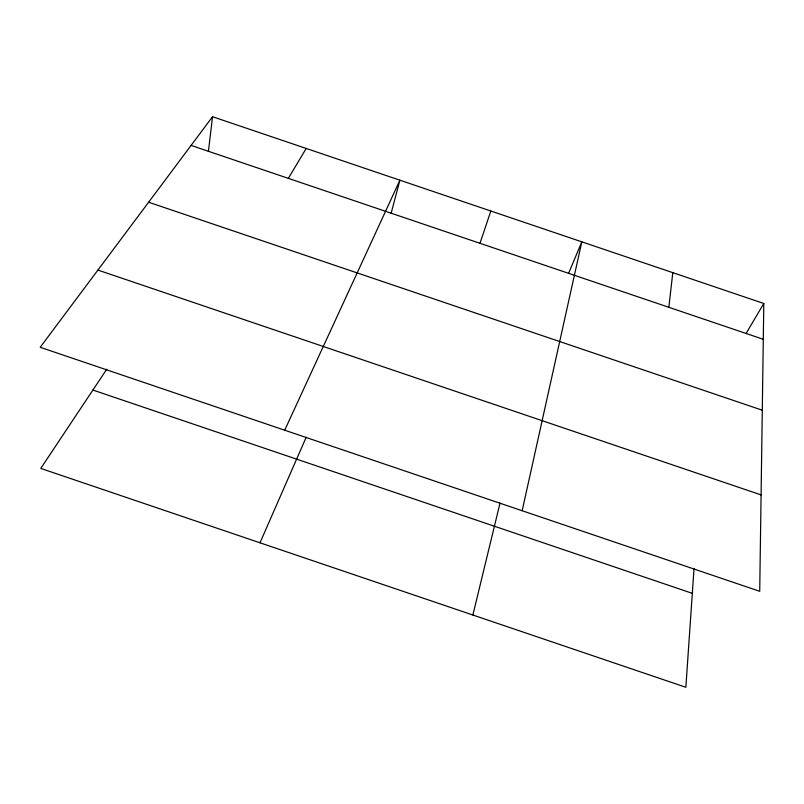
<?xml version="1.0" encoding="UTF-8"?>
<svg xmlns="http://www.w3.org/2000/svg" width="804" height="804" viewBox="0 0 804 804"><rect width="100%" height="100%" fill="white"/><g stroke="black" fill="none" stroke-linecap="round" stroke-linejoin="round"><path stroke-width="1.21" d="M763.8 303.49L759.72 591.302L40.2 347.288L212.537 116.721L763.8 303.49L745.991 333.64M694.043 568.327L685.852 687.279L40.773 468.42L106.781 369.177M668.827 307.289L672.797 272.656M208.407 151.484L212.537 116.721M522.158 510.731L581.815 241.833L568.518 273.501M472.873 615.02L500.038 503.073M391.116 213.392L399.889 180.196L284.706 430.21M479.968 243.29L490.842 211.01M259.993 542.8L306.163 437.326M288.324 178.357L306.203 148.459M191.101 145.413L763.297 339.298M148.629 202.226L762.292 410.211M97.917 270.074L761.086 494.902M92.902 390.051L692.314 593.342"/></g></svg>
